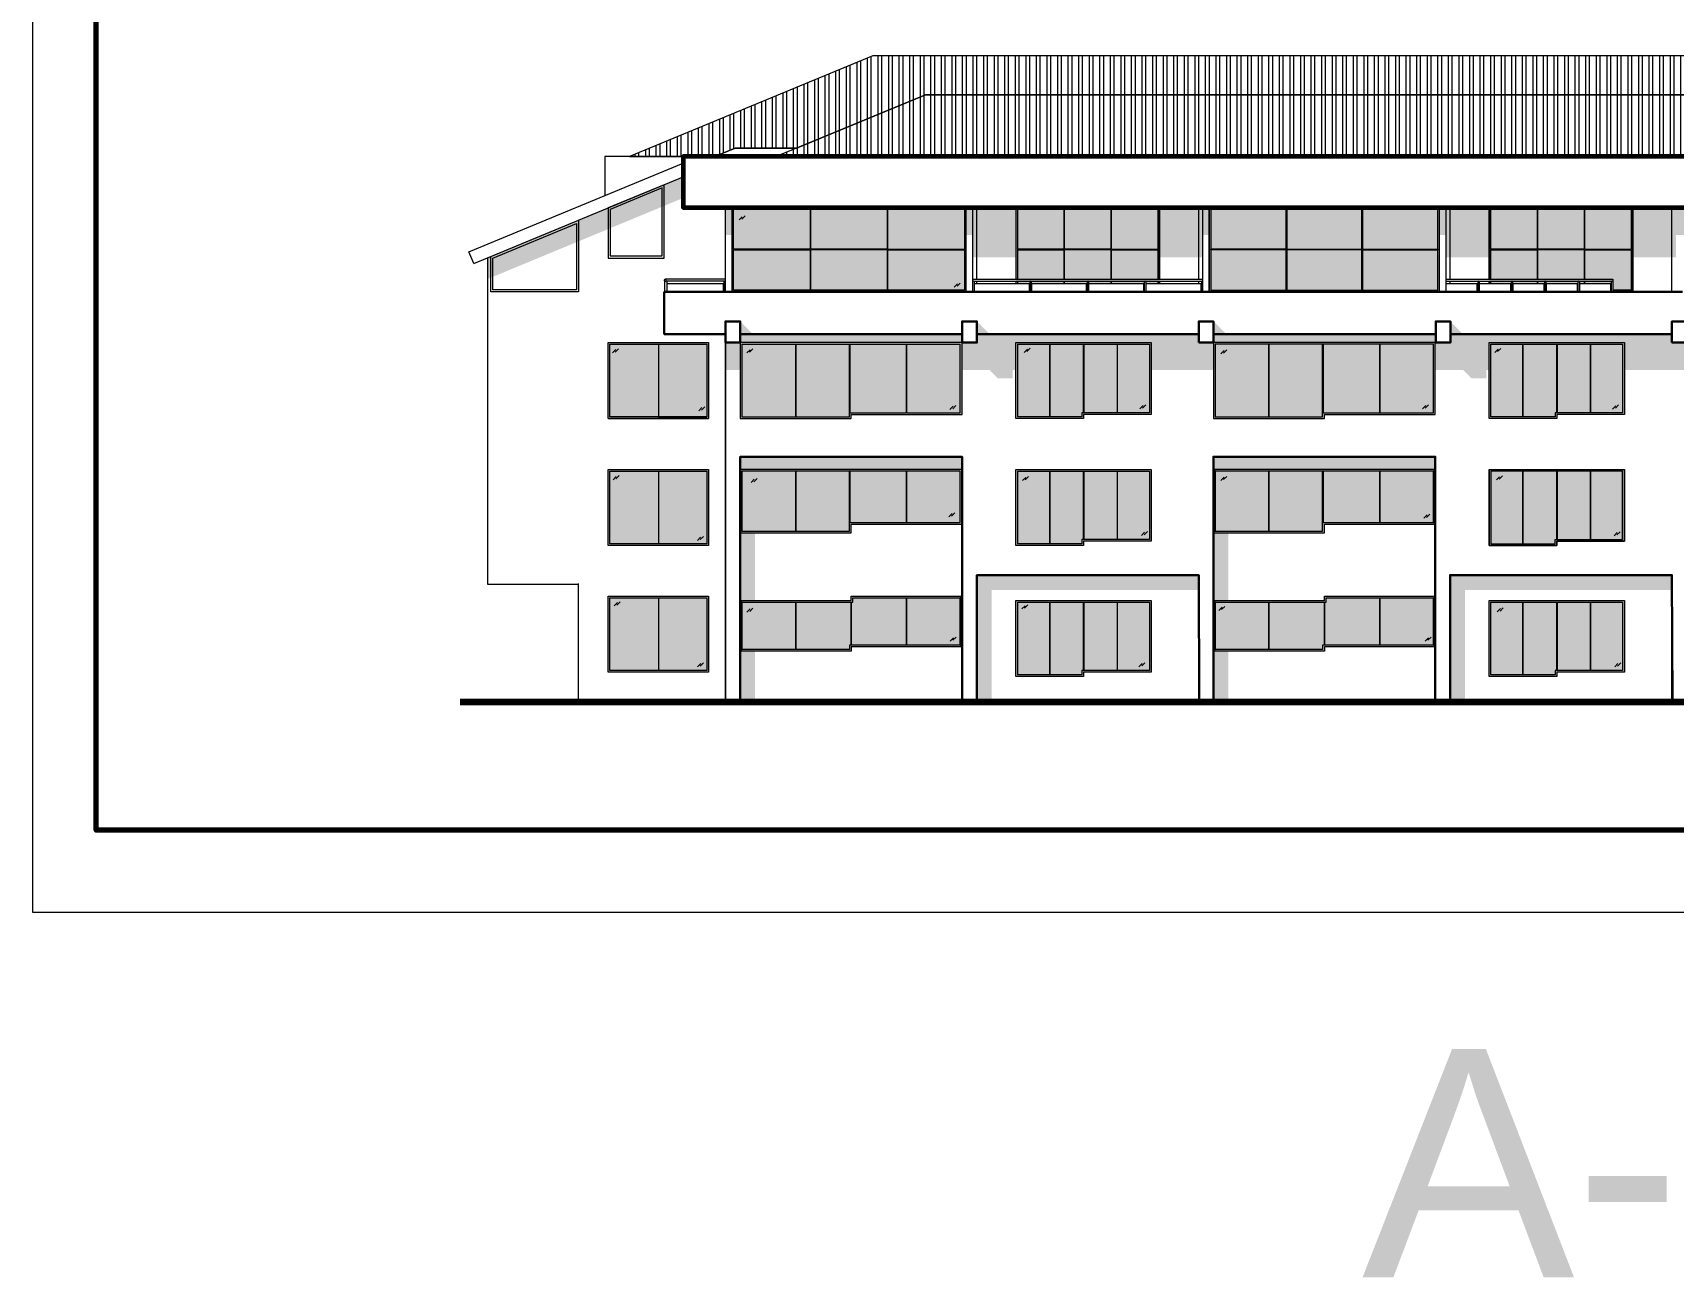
# Model space of a CAD drawing. Header units: inches. Extents: x 140 to 978, y -82 to 38.
# Drawn here: x 821.72 to 860.54, y -81.6 to -52.16 of the extents above; entities that cross this region are included whole.
import ezdxf

# ---------------------------------------------------------------- set-up
doc = ezdxf.new("R2010")
doc.units = ezdxf.units.IN
doc.header["$MEASUREMENT"] = 0
for name, color, linetype, lineweight in [('UNSAAC CUBIERTAS', 22, 'Continuous', 0), ('UNSAAC- ROTULO', 7, 'Continuous', 60), ('UNSAAC-FACHADA (1ER PLANOTYTY', 20, 'Continuous', 60), ('UNSAAC-FACHADA(2DO PLANO)', 7, 'Continuous', 30), ('UNSAAC-LINEA 0.00', 251, 'Continuous', 0), ('UNSAAC-MUEBLE', 254, 'Continuous', 0), ('UNSAAC-SOMBRA', 5, 'Continuous', 0), ('UNSAAC-TEXTOS', 250, 'Continuous', 0), ('UNSAAC-TEXTURAS', 250, 'Continuous', 0), ('UNSAAC-VARIOS', 30, 'Continuous', 0)]:
    doc.layers.add(name, color=color, linetype=linetype, lineweight=lineweight)
doc.styles.get("Standard").update_dxf_attribs({"font": 'arial.ttf'})
pattern_1 = [(37.5, (-345.113272, -0.87974), (-0.00062993358, 0.0192682377), [0, -0.0152, 0, -0.017, 0, -0.01625]), (7.5, (-345.113272, -0.87974), (0.01769776705, 0.02822146065), [0, -0.0082, 0, -0.0137, 0, -0.00525]), (327.5, (-345.125572, -0.87974), (0.03114141862, 5.659054e-05), [0, -0.005, 0, -0.018, 0, -0.0235]), (317.5, (-345.125572, -0.87974), (0.03006126605, 0.00877675565), [0, -0.0025, 0, -0.0118, 0, -0.0135])]
pattern_2 = [(37.5, (-8.997555, 0), (-0.0009449004, 0.02890235654), [0, -0.0228, 0, -0.0255, 0, -0.024375]), (7.5, (-8.997555, 0), (0.0265466506, 0.042332191), [0, -0.0123, 0, -0.02055, 0, -0.007875]), (327.5, (-9.016005, 0), (0.0467121279, 8.48858e-05), [0, -0.0075, 0, -0.027, 0, -0.03525]), (317.5, (-9.016005, 0), (0.045091899, 0.0131651335), [0, -0.00375, 0, -0.0177, 0, -0.02025])]

msp = doc.modelspace()

# ---------------------------------------------------------------- hatches: boundary and pattern name
at = {"layer": 'UNSAAC CUBIERTAS'}
h = msp.add_hatch(dxfattribs=at)
h.set_pattern_fill('STEEL', color=256, scale=2, angle=225, style=0)
h.set_pattern_definition([(270, (676.97765, -101.20314), (0.25, -6e-17), []), (270, (677.06603, -101.29153), (0.25, -6e-17), [])])
h.paths.add_polyline_path([(868.776, -53.625), (842.851, -53.625), (839.795, -54.891), (839.316, -55.089), (872.312, -55.089)])
h.paths.add_polyline_path([(860.951, -52.703), (841.601, -52.703), (835.841, -55.089), (837.114, -55.089), (837.866, -55.089), (838.345, -54.891), (839.795, -54.891), (842.851, -53.625), (863.176, -53.625)])
at = {"layer": 'UNSAAC-LINEA 0.00', "lineweight": 13}
h = msp.add_hatch(color=256, dxfattribs=at)
h.dxf.hatch_style = 1
h.set_gradient(color1=(230, 240, 249), color2=(251, 252, 254), name='HEMISPHERICAL')
h.paths.add_polyline_path([(848.389, -58.089), (844.989, -58.089), (844.989, -56.289), (848.389, -56.289)])
h.paths.add_polyline_path([(843.814, -58.289), (838.264, -58.289), (838.264, -56.289), (843.814, -56.289)])
h = msp.add_hatch(color=256, dxfattribs=at)
h.dxf.hatch_style = 1
h.set_gradient(color1=(230, 240, 249), color2=(251, 252, 254), name='HEMISPHERICAL')
h.paths.add_polyline_path([(859.589, -58.289), (859.589, -56.289), (856.189, -56.289), (856.189, -58.089), (859.114, -58.089), (859.114, -58.289)])
h.paths.add_polyline_path([(855.013, -58.268), (849.564, -58.268), (849.564, -56.289), (855.013, -56.289)])
h = msp.add_hatch(color=256, dxfattribs=at)
h.dxf.hatch_style = 1
h.set_gradient(color1=(230, 240, 249), color2=(251, 252, 254), name='HEMISPHERICAL')
h.paths.add_polyline_path([(837.714, -67.289), (835.339, -67.289), (835.339, -65.489), (837.714, -65.489)])
h.paths.add_polyline_path([(837.714, -64.289), (835.339, -64.289), (835.339, -62.489), (837.714, -62.489)])
h.paths.add_polyline_path([(837.714, -61.289), (835.339, -61.289), (835.339, -59.489), (837.714, -59.489)])
h = msp.add_hatch(color=256, dxfattribs=at)
h.dxf.hatch_style = 1
h.set_gradient(color1=(230, 240, 249), color2=(251, 252, 254), name='HEMISPHERICAL')
h.paths.add_polyline_path([(843.714, -61.189), (843.714, -59.489), (838.464, -59.489), (838.464, -61.289), (841.089, -61.289), (841.089, -61.189)])
h.paths.add_polyline_path([(843.714, -63.789), (843.714, -62.489), (838.464, -62.489), (838.464, -63.989), (841.089, -63.989), (841.089, -63.789)])
h.paths.add_polyline_path([(838.464, -65.589), (841.089, -65.589), (841.089, -65.489), (843.714, -65.489), (843.714, -66.689), (841.089, -66.689), (841.089, -66.789), (838.464, -66.789)])
h = msp.add_hatch(color=256, dxfattribs=at)
h.dxf.hatch_style = 1
h.set_gradient(color1=(230, 240, 249), color2=(251, 252, 254), name='HEMISPHERICAL')
h.paths.add_polyline_path([(844.989, -65.589), (848.189, -65.589), (848.189, -67.289), (846.589, -67.289), (846.589, -67.389), (844.989, -67.389)])
h.paths.add_polyline_path([(844.989, -62.489), (848.189, -62.489), (848.189, -64.189), (846.589, -64.189), (846.589, -64.289), (844.989, -64.289)])
h.paths.add_polyline_path([(844.989, -59.489), (848.189, -59.489), (848.189, -61.189), (846.589, -61.189), (846.589, -61.289), (844.989, -61.289)])
h = msp.add_hatch(color=256, dxfattribs=at)
h.dxf.hatch_style = 1
h.set_gradient(color1=(230, 240, 249), color2=(251, 252, 254), name='HEMISPHERICAL')
h.paths.add_polyline_path([(849.664, -65.589), (852.289, -65.589), (852.289, -65.489), (854.914, -65.489), (854.914, -66.689), (852.289, -66.689), (852.289, -66.789), (849.664, -66.789)])
h.paths.add_polyline_path([(854.914, -63.789), (854.914, -62.489), (849.664, -62.489), (849.664, -63.989), (852.289, -63.989), (852.289, -63.789)])
h.paths.add_polyline_path([(854.914, -61.189), (854.914, -59.489), (849.664, -59.489), (849.664, -61.289), (852.289, -61.289), (852.289, -61.189)])
h = msp.add_hatch(color=256, dxfattribs=at)
h.dxf.hatch_style = 1
h.set_gradient(color1=(230, 240, 249), color2=(251, 252, 254), name='HEMISPHERICAL')
h.paths.add_polyline_path([(856.189, -65.589), (859.389, -65.589), (859.389, -67.289), (857.789, -67.289), (857.789, -67.389), (856.189, -67.389)])
h.paths.add_polyline_path([(856.189, -62.489), (859.389, -62.489), (859.389, -64.189), (857.789, -64.189), (857.789, -64.289), (856.189, -64.289)])
h.paths.add_polyline_path([(856.189, -59.489), (859.389, -59.489), (859.389, -61.189), (857.789, -61.189), (857.789, -61.289), (856.189, -61.289)])
at = {"layer": 'UNSAAC-SOMBRA', "ltscale": 0.5}
h = msp.add_hatch(dxfattribs=at)
h.set_pattern_fill('AR-SAND', color=256, scale=0.015, style=0)
h.set_pattern_definition(pattern_2)
h.paths.add_polyline_path([(837.114, -55.568), (837.114, -56.068), (832.511, -57.974), (832.482, -57.945), (832.482, -57.486)])
h = msp.add_hatch(dxfattribs=at)
h.set_pattern_fill('AR-SAND', color=256, scale=0.015, style=0)
h.set_pattern_definition(pattern_2)
h.paths.add_polyline_path([(873.314, -56.289), (873.314, -57.474), (866.364, -57.474), (866.364, -56.943), (866.214, -56.943), (860.614, -56.943), (860.614, -57.474), (855.164, -57.474), (855.164, -56.943), (849.414, -56.943), (849.414, -57.474), (843.964, -57.474), (843.964, -56.943), (843.814, -56.943), (838.114, -56.943), (838.114, -56.289)])
h = msp.add_hatch(dxfattribs=at)
h.set_pattern_fill('AR-SAND', color=256, scale=0.015, style=0)
h.set_pattern_definition(pattern_2)
h.paths.add_polyline_path([(838.114, -60.138), (838.762, -60.138), (838.962, -60.338), (839.312, -60.338), (839.312, -60.138), (844.362, -60.138), (844.562, -60.338), (844.912, -60.338), (844.912, -60.138), (849.962, -60.138), (850.162, -60.338), (850.512, -60.338), (850.512, -60.138), (855.571, -60.138), (855.771, -60.338), (856.121, -60.338), (856.121, -60.138), (861.162, -60.138), (861.362, -60.338), (861.712, -60.338), (861.712, -60.138), (866.762, -60.138), (866.962, -60.338), (867.312, -60.338), (867.312, -60.138), (872.064, -60.138), (872.064, -59.489), (871.714, -59.489), (871.714, -59.289), (866.775, -59.289), (866.464, -58.989), (866.464, -59.489), (866.114, -59.489), (866.114, -59.289), (861.159, -59.289), (860.864, -58.994), (860.864, -59.489), (860.514, -59.489), (860.514, -59.289), (855.571, -59.289), (855.273, -58.991), (855.273, -59.489), (854.923, -59.489), (854.923, -59.289), (849.973, -59.289), (849.664, -58.989), (849.664, -59.489), (849.314, -59.489), (849.314, -59.289), (844.364, -59.289), (844.064, -58.989), (844.064, -59.489), (843.714, -59.489), (843.714, -59.289), (838.764, -59.289), (838.464, -58.989), (838.464, -59.489), (838.114, -59.489)])
h = msp.add_hatch(dxfattribs=at)
h.set_pattern_fill('AR-SAND', color=256, scale=0.015, style=0)
h.set_pattern_definition(pattern_2)
h.paths.add_polyline_path([(838.464, -67.989), (838.817, -67.989), (838.817, -62.543), (843.714, -62.543), (843.714, -62.189), (838.464, -62.189)])
h = msp.add_hatch(dxfattribs=at)
h.set_pattern_fill('AR-SAND', color=256, scale=0.015, style=0)
h.set_pattern_definition(pattern_2)
h.paths.add_polyline_path([(849.664, -67.989), (850.017, -67.989), (850.017, -62.543), (854.914, -62.543), (854.914, -62.189), (849.664, -62.189)])
h = msp.add_hatch(dxfattribs=at)
h.set_pattern_fill('AR-SAND', color=256, scale=0.015, style=0)
h.set_pattern_definition(pattern_2)
h.paths.add_polyline_path([(844.064, -67.989), (844.417, -67.989), (844.417, -65.343), (849.314, -65.343), (849.314, -64.989), (844.064, -64.989)])
h = msp.add_hatch(dxfattribs=at)
h.set_pattern_fill('AR-SAND', color=256, scale=0.015, style=0)
h.set_pattern_definition(pattern_2)
h.paths.add_polyline_path([(855.264, -67.989), (855.617, -67.989), (855.617, -65.343), (860.514, -65.343), (860.514, -64.989), (855.264, -64.989)])
at = {"layer": 'UNSAAC-TEXTURAS', "ltscale": 0.5}
h = msp.add_hatch(dxfattribs=at)
h.set_pattern_fill('AR-SAND', color=256, scale=0.01, style=0)
h.set_pattern_definition(pattern_1)
h.paths.add_polyline_path([(848.406, -58.039), (848.397, -58.037), (848.397, -58.04)])
h = msp.add_hatch(dxfattribs=at)
h.set_pattern_fill('AR-SAND', color=256, scale=0.01, style=0)
h.set_pattern_definition(pattern_1)
h.paths.add_polyline_path([(848.414, -58.037), (848.406, -58.039), (848.414, -58.039)])
h = msp.add_hatch(dxfattribs=at)
h.set_pattern_fill('AR-SAND', color=256, scale=0.01, style=0)
h.set_pattern_definition(pattern_1)
h.paths.add_polyline_path([(848.418, -58.036), (848.414, -58.037), (848.414, -58.039), (848.415, -58.039)])
h = msp.add_hatch(dxfattribs=at)
h.set_pattern_fill('AR-SAND', color=256, scale=0.01, style=0)
h.set_pattern_definition(pattern_1)
h.paths.add_polyline_path([(848.435, -58.036), (848.438, -58.04), (848.438, -58.037)])
h = msp.add_hatch(dxfattribs=at)
h.set_pattern_fill('AR-SAND', color=256, scale=0.01, style=0)
h.set_pattern_definition(pattern_1)
h.paths.add_polyline_path([(848.438, -58.037), (848.438, -58.04), (848.441, -58.048), (848.441, -58.039)])
h = msp.add_hatch(dxfattribs=at)
h.set_pattern_fill('AR-SAND', color=256, scale=0.01, style=0)
h.set_pattern_definition(pattern_1)
h.paths.add_polyline_path([(849.831, -58.036), (849.825, -58.036), (849.828, -58.037), (849.831, -58.039)])
h = msp.add_hatch(dxfattribs=at)
h.set_pattern_fill('AR-SAND', color=256, scale=0.01, style=0)
h.set_pattern_definition(pattern_1)
h.paths.add_polyline_path([(849.827, -58.002), (849.831, -58.014), (849.831, -58.002)])
h = msp.add_hatch(dxfattribs=at)
h.set_pattern_fill('AR-SAND', color=256, scale=0.01, style=0)
h.set_pattern_definition(pattern_1)
h.paths.add_polyline_path([(855.681, -58.036), (855.681, -58.039), (855.683, -58.037), (855.687, -58.036)])
h = msp.add_hatch(dxfattribs=at)
h.set_pattern_fill('AR-SAND', color=256, scale=0.01, style=0)
h.set_pattern_definition(pattern_1)
h.paths.add_polyline_path([(855.71, -58.036), (855.713, -58.04), (855.713, -58.037)])
h = msp.add_hatch(dxfattribs=at)
h.set_pattern_fill('AR-SAND', color=256, scale=0.01, style=0)
h.set_pattern_definition(pattern_1)
h.paths.add_polyline_path([(855.713, -58.037), (855.713, -58.04), (855.716, -58.048), (855.716, -58.039)])
h = msp.add_hatch(dxfattribs=at)
h.set_pattern_fill('AR-SAND', color=256, scale=0.01, style=0)
h.set_pattern_definition(pattern_1)
h.paths.add_polyline_path([(857.063, -58.036), (857.067, -58.04), (857.067, -58.037)])
h = msp.add_hatch(dxfattribs=at)
h.set_pattern_fill('AR-SAND', color=256, scale=0.01, style=0)
h.set_pattern_definition(pattern_1)
h.paths.add_polyline_path([(857.067, -58.037), (857.067, -58.04), (857.069, -58.048), (857.069, -58.039)])
h = msp.add_hatch(dxfattribs=at)
h.set_pattern_fill('AR-SAND', color=256, scale=0.01, style=0)
h.set_pattern_definition(pattern_1)
h.paths.add_polyline_path([(858.421, -58.037), (858.421, -58.04), (858.423, -58.048), (858.423, -58.039)])
h = msp.add_hatch(dxfattribs=at)
h.set_pattern_fill('AR-SAND', color=256, scale=0.01, style=0)
h.set_pattern_definition(pattern_1)
h.paths.add_polyline_path([(859.771, -58.036), (859.775, -58.04), (859.775, -58.037)])
h = msp.add_hatch(dxfattribs=at)
h.set_pattern_fill('AR-SAND', color=256, scale=0.01, style=0)
h.set_pattern_definition(pattern_1)
h.paths.add_polyline_path([(859.775, -58.037), (859.775, -58.04), (859.777, -58.048), (859.777, -58.039)])

# ---------------------------------------------------------------- linework, layer by layer
at = {"layer": 'UNSAAC CUBIERTAS'}
for p, q in [((841.601, -52.703), (835.841, -55.089)), ((860.951, -52.703), (841.601, -52.703)), ((842.851, -53.625), (839.316, -55.089)), ((842.851, -53.625), (868.776, -53.625))]:
    msp.add_line(p, q, dxfattribs=at)
at = {"layer": 'UNSAAC CUBIERTAS', "lineweight": 13}
for p, q in [((838.345, -54.891), (837.866, -55.089)), ((839.795, -54.891), (838.345, -54.891))]:
    msp.add_line(p, q, dxfattribs=at)
at = {"layer": 'UNSAAC CUBIERTAS'}
for points in [[(860.951, -52.703), (841.601, -52.703), (835.841, -55.089), (837.114, -55.089), (837.866, -55.089), (838.345, -54.891), (839.795, -54.891), (842.851, -53.625), (863.176, -53.625)], [(868.776, -53.625), (842.851, -53.625), (839.316, -55.089), (872.312, -55.089)]]:
    msp.add_lwpolyline(points, close=True, dxfattribs=at)
at = {"layer": 'UNSAAC- ROTULO', "color": 5, "lineweight": 0, "flags": 128}
msp.add_lwpolyline([(821.722, -27.226), (886.222, -27.226), (886.222, -72.976), (821.722, -72.976)], close=True, dxfattribs=at)
at = {"layer": 'UNSAAC- ROTULO', "lineweight": 70, "flags": 128}
msp.add_lwpolyline([(823.222, -28.276), (884.722, -28.276), (884.722, -71.026), (823.222, -71.026)], close=True, dxfattribs=at)
at = {"layer": 'UNSAAC-FACHADA (1ER PLANOTYTY'}
msp.add_lwpolyline([(874.514, -55.089), (837.114, -55.089), (837.114, -56.289), (874.514, -56.289)], close=True, dxfattribs=at)
at = {"layer": 'UNSAAC-FACHADA(2DO PLANO)', "lineweight": 13}
for p, q in [((838.464, -67.989), (838.464, -62.189)), ((843.714, -67.989), (843.714, -62.189))]:
    msp.add_line(p, q, dxfattribs=at)
at = {"layer": 'UNSAAC-FACHADA(2DO PLANO)'}
for points in [[(838.264, -58.289), (836.664, -58.289), (836.664, -59.289), (838.114, -59.289)], [(843.964, -58.289), (838.264, -58.289)], [(849.564, -58.289), (843.964, -58.289)], [(855.014, -58.289), (849.564, -58.289)], [(860.764, -58.289), (855.014, -58.289)], [(838.464, -59.289), (843.714, -59.289)], [(844.064, -59.289), (849.314, -59.289)], [(849.664, -59.289), (854.923, -59.289)], [(855.264, -59.289), (860.514, -59.289)], [(838.464, -67.989), (838.464, -62.189), (843.714, -62.189), (843.714, -67.989)], [(854.914, -67.989), (854.914, -62.189), (849.664, -62.189), (849.664, -67.989)], [(844.064, -67.989), (844.064, -64.989), (849.314, -64.989), (849.324, -67.989)], [(855.264, -67.989), (855.264, -64.989), (860.514, -64.989), (860.524, -67.989)]]:
    msp.add_lwpolyline(points, dxfattribs=at)
for points in [[(838.114, -59.489), (838.464, -59.489), (838.464, -58.989), (838.114, -58.989)], [(843.714, -59.489), (844.064, -59.489), (844.064, -58.989), (843.714, -58.989)], [(849.314, -59.489), (849.664, -59.489), (849.664, -58.989), (849.314, -58.989)], [(854.923, -59.489), (855.273, -59.489), (855.273, -58.989), (854.923, -58.989)], [(860.514, -59.489), (860.864, -59.489), (860.864, -58.989), (860.514, -58.989)]]:
    msp.add_lwpolyline(points, close=True, dxfattribs=at)
at = {"layer": 'UNSAAC-LINEA 0.00', "ltscale": 2.5}
for p, q in [((835.26, -55.089), (835.26, -56.011)), ((832.043, -57.344), (837.114, -55.243)), ((832.158, -57.621), (837.114, -55.568)), ((832.158, -57.621), (832.043, -57.344))]:
    msp.add_line(p, q, dxfattribs=at)
at = {"layer": 'UNSAAC-LINEA 0.00', "lineweight": 13}
for p, q in [((844.064, -57.989), (844.064, -56.289)), ((844.989, -56.289), (844.989, -57.989)), ((848.389, -57.989), (848.389, -56.289)), ((849.314, -57.989), (849.314, -56.289)), ((855.264, -57.989), (855.264, -56.289)), ((856.189, -56.289), (856.189, -57.989)), ((859.589, -58.289), (859.589, -56.289)), ((860.514, -58.289), (860.514, -56.289)), ((838.305, -57.282), (838.305, -56.33)), ((840.117, -56.33), (840.117, -57.282)), ((840.132, -57.282), (840.132, -56.33)), ((841.945, -56.33), (841.945, -57.282)), ((841.96, -57.282), (841.96, -56.33)), ((843.773, -56.33), (843.773, -57.282)), ((845.03, -57.282), (845.03, -56.33)), ((846.126, -56.33), (846.126, -57.282)), ((846.141, -57.282), (846.141, -56.33)), ((847.237, -56.33), (847.237, -57.282)), ((847.252, -57.282), (847.252, -56.33)), ((848.348, -56.33), (848.348, -57.282)), ((849.565, -58.268), (849.565, -56.31)), ((849.605, -56.33), (849.605, -57.282)), ((851.384, -57.282), (851.384, -56.33)), ((851.399, -56.33), (851.399, -57.282)), ((853.178, -57.282), (853.178, -56.33)), ((853.193, -56.33), (853.193, -57.282)), ((854.973, -57.282), (854.973, -56.33)), ((855.013, -58.268), (855.013, -56.31)), ((856.23, -57.282), (856.23, -56.33)), ((857.326, -56.33), (857.326, -57.282)), ((857.341, -57.282), (857.341, -56.33)), ((858.437, -56.33), (858.437, -57.282)), ((858.452, -57.282), (858.452, -56.33)), ((859.548, -56.33), (859.548, -57.282)), ((840.117, -57.282), (838.305, -57.282)), ((838.305, -57.282), (838.305, -57.297)), ((838.305, -58.248), (838.305, -57.297)), ((838.305, -57.297), (840.117, -57.297)), ((840.117, -57.297), (840.117, -58.248)), ((841.945, -57.282), (840.132, -57.282)), ((840.132, -58.248), (840.132, -57.297)), ((841.945, -57.297), (840.132, -57.297)), ((841.945, -57.297), (841.945, -58.248)), ((841.96, -57.282), (843.773, -57.282)), ((841.96, -58.248), (841.96, -57.297)), ((841.96, -57.297), (843.773, -57.297)), ((843.773, -57.297), (843.773, -57.282)), ((843.773, -57.297), (843.773, -58.248)), ((846.126, -57.282), (845.03, -57.282)), ((845.03, -57.282), (845.03, -57.297)), ((845.03, -57.989), (845.03, -57.297)), ((845.03, -57.297), (846.126, -57.297)), ((846.126, -57.297), (846.126, -57.989)), ((847.237, -57.282), (846.141, -57.282)), ((846.141, -57.989), (846.141, -57.297)), ((847.237, -57.297), (846.141, -57.297)), ((847.237, -57.297), (847.237, -57.989)), ((847.252, -57.282), (848.348, -57.282)), ((847.252, -57.989), (847.252, -57.297)), ((847.252, -57.297), (848.348, -57.297)), ((848.348, -57.297), (848.348, -57.282)), ((848.348, -57.297), (848.348, -57.989)), ((851.384, -57.282), (849.605, -57.282)), ((849.605, -57.297), (849.605, -57.282)), ((849.605, -57.297), (849.605, -58.248)), ((851.384, -57.297), (849.605, -57.297)), ((851.384, -58.248), (851.384, -57.297)), ((851.399, -57.282), (853.178, -57.282)), ((851.399, -57.297), (851.399, -58.248)), ((853.178, -57.297), (851.399, -57.297)), ((853.178, -58.248), (853.178, -57.297)), ((853.193, -57.282), (854.973, -57.282)), ((853.193, -57.297), (853.193, -58.248)), ((853.193, -57.297), (854.973, -57.297)), ((854.973, -57.282), (854.973, -57.297)), ((854.973, -58.248), (854.973, -57.297)), ((857.326, -57.282), (856.23, -57.282)), ((856.23, -57.282), (856.23, -57.297)), ((856.23, -57.989), (856.23, -57.297)), ((856.23, -57.297), (857.326, -57.297)), ((857.326, -57.297), (857.326, -57.989)), ((858.437, -57.282), (857.341, -57.282)), ((857.341, -57.989), (857.341, -57.297)), ((858.437, -57.297), (857.341, -57.297)), ((858.437, -57.297), (858.437, -57.989)), ((858.452, -57.282), (859.548, -57.282)), ((858.452, -57.989), (858.452, -57.297)), ((858.452, -57.297), (859.548, -57.297)), ((859.548, -57.297), (859.548, -57.282)), ((859.548, -57.297), (859.548, -58.248)), ((832.482, -57.486), (832.482, -65.204)), ((836.667, -58.002), (836.664, -58.014)), ((836.664, -58.014), (836.667, -58.027)), ((836.676, -57.993), (836.667, -58.002)), ((836.667, -58.027), (836.676, -58.036)), ((836.671, -58.031), (836.671, -58.289)), ((836.689, -57.989), (836.676, -57.993)), ((836.676, -58.036), (836.689, -58.039)), ((836.701, -57.993), (836.689, -57.989)), ((838.114, -57.989), (836.689, -57.989)), ((836.689, -58.039), (836.701, -58.036)), ((836.71, -58.002), (836.701, -57.993)), ((836.701, -58.036), (836.71, -58.027)), ((836.715, -58.033), (836.706, -58.031)), ((836.714, -58.014), (836.71, -58.002)), ((836.71, -58.027), (836.714, -58.014)), ((836.717, -58.036), (836.715, -58.033)), ((836.717, -58.036), (836.721, -58.037)), ((836.724, -58.039), (836.721, -58.037)), ((836.724, -58.039), (836.724, -58.289)), ((838.079, -58.039), (836.724, -58.039)), ((836.734, -58.089), (838.069, -58.089)), ((836.734, -58.289), (836.734, -58.089)), ((838.069, -58.289), (838.069, -58.089)), ((838.079, -58.039), (838.081, -58.037)), ((838.079, -58.039), (838.079, -58.289)), ((838.085, -58.036), (838.081, -58.037)), ((838.085, -58.036), (838.087, -58.033)), ((838.096, -58.031), (838.087, -58.033)), ((838.105, -58.033), (838.096, -58.031)), ((838.107, -58.036), (838.105, -58.033)), ((838.107, -58.036), (838.111, -58.037)), ((838.114, -58.039), (838.111, -58.037)), ((838.114, -58.014), (838.114, -58.002)), ((838.114, -58.027), (838.114, -58.014)), ((843.964, -57.989), (849.414, -57.989)), ((843.964, -58.002), (843.964, -58.014)), ((843.964, -58.014), (843.964, -58.027)), ((843.964, -58.039), (843.966, -58.037)), ((843.966, -58.037), (843.97, -58.036)), ((843.97, -58.036), (843.972, -58.033)), ((843.972, -58.033), (843.981, -58.031)), ((843.981, -58.031), (843.99, -58.033)), ((843.99, -58.033), (843.992, -58.036)), ((843.992, -58.036), (843.996, -58.037)), ((843.996, -58.037), (843.999, -58.039)), ((843.999, -58.039), (843.999, -58.289)), ((843.999, -58.039), (845.317, -58.039)), ((844.009, -58.089), (845.307, -58.089)), ((844.009, -58.289), (844.009, -58.089)), ((844.064, -58.089), (844.064, -58.039)), ((844.989, -58.039), (844.989, -58.089)), ((845.03, -58.089), (845.03, -58.039)), ((845.307, -58.289), (845.307, -58.089)), ((845.317, -58.039), (845.32, -58.037)), ((845.317, -58.039), (845.317, -58.289)), ((845.32, -58.037), (845.323, -58.036)), ((845.323, -58.036), (845.326, -58.033)), ((845.326, -58.033), (845.335, -58.031)), ((845.335, -58.031), (845.344, -58.033)), ((845.344, -58.033), (845.346, -58.036)), ((845.346, -58.036), (845.35, -58.037)), ((845.35, -58.037), (845.352, -58.039)), ((845.352, -58.039), (845.352, -58.289)), ((845.352, -58.039), (846.671, -58.039)), ((845.362, -58.089), (846.661, -58.089)), ((845.362, -58.289), (845.362, -58.089)), ((846.126, -58.039), (846.126, -58.089)), ((846.141, -58.089), (846.141, -58.039)), ((846.661, -58.289), (846.661, -58.089)), ((846.671, -58.039), (846.673, -58.037)), ((846.671, -58.039), (846.671, -58.289)), ((846.673, -58.037), (846.677, -58.036)), ((846.677, -58.036), (846.68, -58.033)), ((846.68, -58.033), (846.689, -58.031)), ((846.689, -58.031), (846.697, -58.033)), ((846.697, -58.033), (846.7, -58.036)), ((846.7, -58.036), (846.704, -58.037)), ((846.704, -58.037), (846.706, -58.039)), ((846.706, -58.039), (846.706, -58.289)), ((846.706, -58.039), (848.025, -58.039)), ((846.716, -58.089), (848.015, -58.089)), ((846.716, -58.289), (846.716, -58.089)), ((847.237, -58.039), (847.237, -58.089)), ((847.252, -58.089), (847.252, -58.039)), ((848.015, -58.289), (848.015, -58.089)), ((848.025, -58.039), (848.027, -58.037)), ((848.025, -58.039), (848.025, -58.289)), ((848.027, -58.037), (848.031, -58.036)), ((848.031, -58.036), (848.034, -58.033)), ((848.034, -58.033), (848.042, -58.031)), ((848.042, -58.031), (848.051, -58.033)), ((848.051, -58.033), (848.054, -58.036)), ((848.054, -58.036), (848.057, -58.037)), ((848.057, -58.037), (848.06, -58.039)), ((848.06, -58.039), (848.06, -58.289)), ((848.06, -58.039), (849.379, -58.039)), ((848.07, -58.089), (849.369, -58.089)), ((848.07, -58.289), (848.07, -58.089)), ((848.348, -58.039), (848.348, -58.089)), ((848.389, -58.089), (848.389, -58.039)), ((849.314, -58.089), (849.314, -58.039)), ((849.369, -58.289), (849.369, -58.089)), ((849.379, -58.039), (849.381, -58.037)), ((849.379, -58.039), (849.379, -58.289)), ((849.381, -58.037), (849.385, -58.036)), ((849.385, -58.036), (849.387, -58.033)), ((849.387, -58.033), (849.396, -58.031)), ((849.396, -58.031), (849.405, -58.033)), ((849.405, -58.033), (849.407, -58.036)), ((849.407, -58.036), (849.411, -58.037)), ((849.411, -58.037), (849.414, -58.039)), ((855.164, -57.989), (859.114, -57.989)), ((855.164, -58.039), (855.917, -58.039)), ((855.172, -58.089), (855.907, -58.089)), ((855.172, -58.289), (855.172, -58.089)), ((855.264, -58.089), (855.264, -58.039)), ((855.907, -58.289), (855.907, -58.089)), ((855.917, -58.039), (855.92, -58.037)), ((855.917, -58.039), (855.917, -58.289)), ((855.92, -58.037), (855.924, -58.036)), ((855.924, -58.036), (855.926, -58.033)), ((855.926, -58.033), (855.935, -58.031)), ((855.935, -58.031), (855.944, -58.033)), ((855.944, -58.033), (855.946, -58.036)), ((855.946, -58.036), (855.95, -58.037)), ((855.95, -58.037), (855.952, -58.039)), ((855.952, -58.039), (855.952, -58.289)), ((855.952, -58.039), (856.708, -58.039)), ((855.962, -58.089), (856.698, -58.089)), ((855.962, -58.289), (855.962, -58.089)), ((856.189, -58.039), (856.189, -58.089)), ((856.21, -58.089), (856.21, -58.039)), ((856.23, -58.089), (856.23, -58.039)), ((856.698, -58.289), (856.698, -58.089)), ((856.708, -58.039), (856.71, -58.037)), ((856.708, -58.039), (856.708, -58.289)), ((856.71, -58.037), (856.714, -58.036)), ((856.714, -58.036), (856.716, -58.033)), ((856.716, -58.033), (856.725, -58.031)), ((856.725, -58.031), (856.734, -58.033)), ((856.734, -58.033), (856.737, -58.036)), ((856.737, -58.036), (856.74, -58.037)), ((856.74, -58.037), (856.743, -58.039)), ((856.743, -58.039), (856.743, -58.289)), ((856.743, -58.039), (857.498, -58.039)), ((856.753, -58.089), (857.488, -58.089)), ((856.753, -58.289), (856.753, -58.089)), ((857.326, -58.039), (857.326, -58.089)), ((857.341, -58.089), (857.341, -58.039)), ((857.488, -58.289), (857.488, -58.089)), ((857.498, -58.039), (857.5, -58.037)), ((857.498, -58.039), (857.498, -58.289)), ((857.5, -58.037), (857.504, -58.036)), ((857.504, -58.036), (857.507, -58.033)), ((857.507, -58.033), (857.516, -58.031)), ((857.516, -58.031), (857.524, -58.033)), ((857.524, -58.033), (857.527, -58.036)), ((857.527, -58.036), (857.531, -58.037)), ((857.531, -58.037), (857.533, -58.039)), ((857.533, -58.039), (857.533, -58.289)), ((857.533, -58.039), (858.288, -58.039)), ((857.543, -58.089), (858.278, -58.089)), ((857.543, -58.289), (857.543, -58.089)), ((858.278, -58.289), (858.278, -58.089)), ((858.288, -58.039), (858.291, -58.037)), ((858.288, -58.039), (858.288, -58.289)), ((858.291, -58.037), (858.294, -58.036)), ((858.294, -58.036), (858.297, -58.033)), ((858.297, -58.033), (858.306, -58.031)), ((858.306, -58.031), (858.315, -58.033)), ((858.315, -58.033), (858.317, -58.036)), ((858.317, -58.036), (858.321, -58.037)), ((858.321, -58.037), (858.323, -58.039)), ((858.323, -58.039), (858.323, -58.289)), ((858.323, -58.039), (859.079, -58.039)), ((858.333, -58.089), (859.069, -58.089)), ((858.333, -58.289), (858.333, -58.089)), ((858.437, -58.039), (858.437, -58.089)), ((858.452, -58.089), (858.452, -58.039)), ((859.069, -58.289), (859.069, -58.089)), ((859.079, -58.039), (859.081, -58.037)), ((859.079, -58.039), (859.079, -58.289)), ((859.081, -58.037), (859.085, -58.036)), ((859.085, -58.036), (859.087, -58.033)), ((859.087, -58.033), (859.096, -58.031)), ((859.096, -58.031), (859.105, -58.033)), ((859.105, -58.033), (859.107, -58.036)), ((859.107, -58.036), (859.111, -58.037)), ((859.111, -58.037), (859.114, -58.039)), ((859.114, -57.989), (859.114, -57.993)), ((859.114, -57.993), (859.114, -58.002)), ((859.114, -58.002), (859.114, -58.014)), ((859.114, -58.014), (859.114, -58.027)), ((859.114, -58.027), (859.114, -58.036)), ((859.114, -58.036), (859.114, -58.039)), ((859.114, -58.039), (859.114, -58.289)), ((858.288, -58.248), (858.278, -58.248)), ((858.288, -58.268), (858.278, -58.268)), ((858.333, -58.248), (858.323, -58.248)), ((858.333, -58.268), (858.323, -58.268)), ((859.079, -58.248), (859.069, -58.248)), ((859.079, -58.268), (859.069, -58.268)), ((859.548, -58.248), (859.114, -58.248)), ((859.568, -58.268), (859.114, -58.268)), ((836.534, -61.248), (836.534, -59.53)), ((838.505, -59.53), (838.505, -61.248)), ((838.505, -59.53), (843.673, -59.53)), ((839.769, -59.53), (839.769, -61.248)), ((839.784, -61.248), (839.784, -59.53)), ((841.048, -61.248), (841.048, -59.53)), ((841.068, -61.148), (841.068, -59.53)), ((842.394, -59.53), (842.394, -61.148)), ((842.409, -61.148), (842.409, -59.53)), ((843.673, -61.148), (843.673, -59.53)), ((845.781, -59.53), (845.781, -61.248)), ((845.796, -61.248), (845.796, -59.53)), ((846.579, -59.53), (846.579, -61.148)), ((846.599, -59.53), (846.599, -61.148)), ((847.381, -59.53), (847.381, -61.148)), ((847.396, -61.148), (847.396, -59.53)), ((850.969, -59.53), (850.969, -61.248)), ((850.984, -61.248), (850.984, -59.53)), ((852.248, -61.248), (852.248, -59.53)), ((852.268, -61.148), (852.268, -59.53)), ((853.594, -59.53), (853.594, -61.148)), ((853.609, -61.148), (853.609, -59.53)), ((856.981, -59.53), (856.981, -61.248)), ((856.996, -61.248), (856.996, -59.53)), ((857.779, -59.53), (857.779, -61.148)), ((857.799, -59.53), (857.799, -61.148)), ((858.581, -59.53), (858.581, -61.148)), ((858.596, -61.148), (858.596, -59.53)), ((835.339, -61.289), (837.714, -61.289)), ((836.519, -61.248), (836.534, -61.248)), ((836.534, -61.248), (837.673, -61.248)), ((838.505, -61.248), (839.769, -61.248)), ((839.769, -61.248), (839.784, -61.248)), ((839.784, -61.248), (841.048, -61.248)), ((841.048, -61.148), (842.394, -61.148)), ((842.409, -61.148), (843.673, -61.148)), ((856.189, -62.489), (856.189, -64.289)), ((859.389, -64.189), (859.389, -62.489)), ((836.534, -64.248), (836.534, -62.53)), ((839.769, -62.53), (839.769, -63.948)), ((839.784, -63.948), (839.784, -62.53)), ((841.048, -63.948), (841.048, -62.53)), ((841.068, -63.748), (841.068, -62.53)), ((842.394, -62.53), (842.394, -63.748)), ((842.409, -63.748), (842.409, -62.53)), ((845.781, -62.53), (845.781, -64.248)), ((845.796, -64.248), (845.796, -62.53)), ((846.579, -62.53), (846.579, -64.148)), ((846.599, -62.53), (846.599, -64.148)), ((847.381, -62.53), (847.381, -64.148)), ((847.396, -64.148), (847.396, -62.53)), ((849.685, -62.51), (849.685, -63.968)), ((849.705, -62.53), (849.705, -63.948)), ((850.969, -62.53), (850.969, -63.948)), ((850.984, -63.948), (850.984, -62.53)), ((852.248, -63.948), (852.248, -62.53)), ((852.268, -63.748), (852.268, -62.53)), ((853.594, -62.53), (853.594, -63.748)), ((853.609, -63.748), (853.609, -62.53)), ((854.873, -63.748), (854.873, -62.53)), ((854.893, -63.768), (854.893, -62.51)), ((856.981, -62.53), (856.23, -62.53)), ((856.23, -62.53), (856.23, -64.248)), ((856.996, -62.53), (856.981, -62.53)), ((856.981, -62.53), (856.981, -64.248)), ((856.996, -64.248), (856.996, -62.53)), ((857.799, -62.53), (856.996, -62.53)), ((857.779, -62.53), (857.779, -64.148)), ((858.581, -62.53), (857.799, -62.53)), ((857.799, -62.53), (857.799, -64.148)), ((858.596, -62.53), (858.581, -62.53)), ((858.581, -62.53), (858.581, -64.148)), ((858.596, -64.148), (858.596, -62.53)), ((859.348, -62.53), (858.596, -62.53)), ((859.348, -64.148), (859.348, -62.53)), ((856.189, -64.289), (857.789, -64.289)), ((856.23, -64.248), (856.981, -64.248)), ((856.981, -64.248), (856.996, -64.248)), ((856.996, -64.248), (857.748, -64.248)), ((857.748, -64.148), (858.581, -64.148)), ((857.748, -64.248), (857.748, -64.148)), ((857.789, -64.289), (857.789, -64.189)), ((857.789, -64.189), (859.389, -64.189)), ((858.581, -64.148), (858.596, -64.148)), ((858.596, -64.148), (859.348, -64.148)), ((832.482, -65.204), (834.639, -65.204)), ((834.639, -67.989), (834.639, -65.189)), ((836.534, -67.248), (836.534, -65.53)), ((842.394, -65.53), (842.394, -66.648)), ((842.409, -66.648), (842.409, -65.53)), ((843.673, -66.648), (843.673, -65.53)), ((843.693, -66.668), (843.693, -65.51)), ((853.594, -65.53), (853.594, -66.648)), ((853.609, -66.648), (853.609, -65.53)), ((854.873, -66.648), (854.873, -65.53)), ((854.893, -66.668), (854.893, -65.51)), ((838.485, -65.61), (838.485, -66.768)), ((838.505, -65.63), (838.505, -66.748)), ((839.769, -65.63), (839.769, -66.748)), ((839.784, -66.748), (839.784, -65.63)), ((841.081, -65.63), (841.081, -66.648)), ((841.096, -66.648), (841.096, -65.63)), ((845.781, -65.63), (845.781, -67.348)), ((845.796, -67.348), (845.796, -65.63)), ((846.579, -65.63), (846.579, -67.248)), ((846.599, -65.63), (846.599, -67.248)), ((847.381, -65.63), (847.381, -67.248)), ((847.396, -67.248), (847.396, -65.63)), ((849.685, -65.61), (849.685, -66.768)), ((849.705, -65.63), (849.705, -66.748)), ((850.969, -65.63), (850.969, -66.748)), ((850.984, -66.748), (850.984, -65.63)), ((852.281, -65.63), (852.281, -66.648)), ((852.296, -66.648), (852.296, -65.63)), ((856.981, -65.63), (856.981, -67.348)), ((856.996, -67.348), (856.996, -65.63)), ((857.779, -65.63), (857.779, -67.248)), ((857.799, -65.63), (857.799, -67.248)), ((858.581, -65.63), (858.581, -67.248)), ((858.596, -67.248), (858.596, -65.63))]:
    msp.add_line(p, q, dxfattribs=at)
at = {"layer": 'UNSAAC-LINEA 0.00', "ltscale": 2.5}
for points in [[(835.339, -57.489), (836.664, -57.489), (836.664, -55.754), (835.339, -56.303)], [(835.389, -57.439), (836.614, -57.439), (836.614, -55.829), (835.389, -56.337)], [(834.639, -58.289), (832.559, -58.289), (832.559, -57.454), (834.636, -56.594)], [(834.588, -58.239), (832.609, -58.239), (832.609, -57.488), (834.586, -56.669)]]:
    msp.add_lwpolyline(points, close=True, dxfattribs=at)
at = {"layer": 'UNSAAC-LINEA 0.00', "lineweight": 13}
for points in [[(838.114, -58.289), (838.114, -56.289), (838.264, -56.289), (838.264, -58.289)], [(843.814, -58.289), (843.814, -56.289), (843.964, -56.289), (843.964, -58.289)], [(844.989, -56.289), (844.989, -57.989)], [(848.389, -56.289), (848.389, -57.989)], [(849.414, -58.289), (849.414, -56.289), (849.564, -56.289), (849.564, -58.289)], [(855.014, -58.289), (855.014, -56.289), (855.164, -56.289), (855.164, -58.289)], [(856.189, -57.989), (856.189, -56.289), (859.589, -56.289), (859.589, -58.289), (856.189, -58.289)], [(838.513, -56.51), (838.436, -56.587)], [(838.578, -56.492), (838.501, -56.569)], [(843.607, -58.099), (843.53, -58.176)], [(843.672, -58.081), (843.595, -58.158)], [(844.989, -58.039), (844.989, -58.089)], [(848.389, -58.039), (848.389, -58.089)], [(856.189, -58.089), (856.189, -58.039)], [(835.521, -59.656), (835.443, -59.733)], [(835.585, -59.638), (835.508, -59.716)], [(838.699, -59.658), (838.622, -59.735)], [(838.764, -59.64), (838.687, -59.717)], [(845.261, -59.642), (845.184, -59.72)], [(845.326, -59.625), (845.249, -59.702)], [(849.916, -59.677), (849.839, -59.754)], [(849.981, -59.659), (849.904, -59.737)], [(856.399, -59.645), (856.322, -59.722)], [(856.464, -59.627), (856.387, -59.704)], [(837.559, -61.028), (837.482, -61.106)], [(837.624, -61.011), (837.547, -61.088)], [(841.048, -61.248), (841.048, -61.148)], [(843.506, -60.994), (843.428, -61.072)], [(843.57, -60.977), (843.493, -61.054)], [(847.997, -60.981), (847.92, -61.059)], [(848.062, -60.964), (847.984, -61.041)], [(854.69, -60.979), (854.612, -61.057)], [(854.755, -60.962), (854.677, -61.039)], [(859.188, -60.984), (859.111, -61.061)], [(859.253, -60.966), (859.175, -61.043)], [(835.53, -62.656), (835.453, -62.733)], [(835.595, -62.638), (835.518, -62.715)], [(838.796, -62.721), (838.719, -62.799)], [(838.861, -62.704), (838.783, -62.781)], [(845.224, -62.679), (845.146, -62.756)], [(845.288, -62.661), (845.211, -62.738)], [(849.914, -62.672), (849.837, -62.749)], [(849.979, -62.654), (849.902, -62.731)], [(856.437, -62.662), (856.36, -62.739)], [(856.502, -62.644), (856.425, -62.721)], [(843.479, -63.535), (843.402, -63.612)], [(843.544, -63.517), (843.467, -63.594)], [(854.721, -63.565), (854.644, -63.643)], [(854.786, -63.548), (854.709, -63.625)], [(848.034, -63.978), (847.957, -64.055)], [(848.099, -63.96), (848.022, -64.038)], [(859.221, -63.982), (859.144, -64.06)], [(859.286, -63.965), (859.209, -64.042)], [(837.527, -64.093), (837.449, -64.17)], [(837.592, -64.075), (837.514, -64.152)], [(835.559, -65.643), (835.482, -65.72)], [(835.624, -65.625), (835.547, -65.703)], [(838.701, -65.79), (838.624, -65.867)], [(838.766, -65.772), (838.688, -65.85)], [(845.205, -65.715), (845.127, -65.792)], [(845.269, -65.697), (845.192, -65.775)], [(849.868, -65.749), (849.791, -65.826)], [(849.933, -65.731), (849.856, -65.808)], [(856.46, -65.782), (856.382, -65.859)], [(856.524, -65.764), (856.447, -65.841)], [(843.509, -66.475), (843.431, -66.552)], [(843.573, -66.457), (843.496, -66.534)], [(854.753, -66.475), (854.675, -66.552)], [(854.817, -66.457), (854.74, -66.534)], [(837.53, -67.084), (837.453, -67.162)], [(837.595, -67.066), (837.518, -67.144)], [(847.977, -67.081), (847.9, -67.158)], [(848.042, -67.063), (847.965, -67.14)], [(859.237, -67.085), (859.16, -67.162)], [(859.302, -67.067), (859.224, -67.144)]]:
    msp.add_lwpolyline(points, dxfattribs=at)
for points in [[(837.714, -61.289), (835.339, -61.289), (835.339, -59.489), (837.714, -59.489)], [(837.673, -61.248), (835.38, -61.248), (835.38, -59.53), (837.673, -59.53)], [(843.714, -61.189), (843.714, -59.489), (838.464, -59.489), (838.464, -61.289), (841.089, -61.289), (841.089, -61.189)], [(844.989, -59.489), (848.189, -59.489), (848.189, -61.189), (846.589, -61.189), (846.589, -61.289), (844.989, -61.289)], [(845.03, -59.53), (848.148, -59.53), (848.148, -61.148), (846.548, -61.148), (846.548, -61.248), (845.03, -61.248)], [(854.914, -61.189), (854.914, -59.489), (849.664, -59.489), (849.664, -61.289), (852.289, -61.289), (852.289, -61.189)], [(854.873, -61.148), (854.873, -59.53), (849.705, -59.53), (849.705, -61.248), (852.248, -61.248), (852.248, -61.148)], [(856.189, -59.489), (859.389, -59.489), (859.389, -61.189), (857.789, -61.189), (857.789, -61.289), (856.189, -61.289)], [(856.23, -59.53), (859.348, -59.53), (859.348, -61.148), (857.748, -61.148), (857.748, -61.248), (856.23, -61.248)], [(837.714, -64.289), (835.339, -64.289), (835.339, -62.489), (837.714, -62.489)], [(843.714, -63.789), (843.714, -62.489), (838.464, -62.489), (838.464, -63.989), (841.089, -63.989), (841.089, -63.789)], [(844.989, -62.489), (848.189, -62.489), (848.189, -64.189), (846.589, -64.189), (846.589, -64.289), (844.989, -64.289)], [(854.914, -63.789), (854.914, -62.489), (849.664, -62.489), (849.664, -63.989), (852.289, -63.989), (852.289, -63.789)], [(856.189, -62.489), (859.389, -62.489), (859.389, -64.189), (857.789, -64.189), (857.789, -64.289), (856.189, -64.289)], [(837.673, -64.248), (835.38, -64.248), (835.38, -62.53), (837.673, -62.53)], [(843.673, -63.748), (843.673, -62.53), (838.505, -62.53), (838.505, -63.948), (841.048, -63.948), (841.048, -63.748)], [(845.03, -62.53), (848.148, -62.53), (848.148, -64.148), (846.548, -64.148), (846.548, -64.248), (845.03, -64.248)], [(854.873, -63.748), (854.873, -62.53), (849.705, -62.53), (849.705, -63.948), (852.248, -63.948), (852.248, -63.748)], [(837.714, -67.289), (835.339, -67.289), (835.339, -65.489), (837.714, -65.489)], [(837.673, -67.248), (835.38, -67.248), (835.38, -65.53), (837.673, -65.53)], [(838.505, -65.63), (841.13, -65.63), (841.13, -65.53), (843.673, -65.53), (843.673, -66.648), (841.048, -66.648), (841.048, -66.748), (838.505, -66.748)], [(844.989, -65.589), (848.189, -65.589), (848.189, -67.289), (846.589, -67.289), (846.589, -67.389), (844.989, -67.389)], [(849.664, -65.589), (852.289, -65.589), (852.289, -65.489), (854.914, -65.489), (854.914, -66.689), (852.289, -66.689), (852.289, -66.789), (849.664, -66.789)], [(849.705, -65.63), (852.33, -65.63), (852.33, -65.53), (854.873, -65.53), (854.873, -66.648), (852.248, -66.648), (852.248, -66.748), (849.705, -66.748)], [(856.189, -65.589), (859.389, -65.589), (859.389, -67.289), (857.789, -67.289), (857.789, -67.389), (856.189, -67.389)], [(845.03, -65.63), (848.148, -65.63), (848.148, -67.248), (846.548, -67.248), (846.548, -67.348), (845.03, -67.348)], [(856.23, -65.63), (859.348, -65.63), (859.348, -67.248), (857.748, -67.248), (857.748, -67.348), (856.23, -67.348)]]:
    msp.add_lwpolyline(points, close=True, dxfattribs=at)
at = {"layer": 'UNSAAC-MUEBLE'}
msp.add_line((837.114, -55.089), (835.26, -55.089), dxfattribs=at)
at = {"layer": 'UNSAAC-MUEBLE', "lineweight": 13}
for p, q in [((855.013, -56.29), (849.565, -56.29)), ((849.565, -56.29), (849.565, -56.31)), ((855.013, -56.31), (855.013, -56.29)), ((838.305, -56.33), (840.117, -56.33)), ((840.132, -56.33), (840.117, -56.33)), ((840.132, -56.33), (841.945, -56.33)), ((841.96, -56.33), (841.945, -56.33)), ((841.96, -56.33), (843.773, -56.33)), ((845.03, -56.33), (846.126, -56.33)), ((846.141, -56.33), (846.126, -56.33)), ((846.141, -56.33), (847.237, -56.33)), ((847.252, -56.33), (847.237, -56.33)), ((847.252, -56.33), (848.348, -56.33)), ((851.384, -56.33), (849.605, -56.33)), ((851.384, -56.33), (851.399, -56.33)), ((853.178, -56.33), (851.399, -56.33)), ((853.178, -56.33), (853.193, -56.33)), ((854.973, -56.33), (853.193, -56.33)), ((856.23, -56.33), (857.326, -56.33)), ((857.341, -56.33), (857.326, -56.33)), ((857.341, -56.33), (858.437, -56.33)), ((858.452, -56.33), (858.437, -56.33)), ((858.452, -56.33), (859.548, -56.33)), ((836.689, -58.289), (836.688, -58.289)), ((836.689, -58.289), (836.689, -58.289)), ((840.117, -58.248), (838.305, -58.248)), ((840.117, -58.248), (840.132, -58.248)), ((841.945, -58.248), (840.132, -58.248)), ((841.945, -58.248), (841.96, -58.248)), ((843.773, -58.248), (841.96, -58.248)), ((845.317, -58.248), (845.307, -58.248)), ((845.317, -58.268), (845.307, -58.268)), ((845.362, -58.248), (845.352, -58.248)), ((845.362, -58.268), (845.352, -58.268)), ((846.671, -58.248), (846.661, -58.248)), ((846.671, -58.268), (846.661, -58.268)), ((846.716, -58.248), (846.706, -58.248)), ((846.716, -58.268), (846.706, -58.268)), ((848.025, -58.248), (848.015, -58.248)), ((848.025, -58.268), (848.015, -58.268)), ((848.07, -58.248), (848.06, -58.248)), ((848.07, -58.268), (848.06, -58.268)), ((849.565, -58.288), (849.565, -58.268)), ((849.565, -58.288), (855.013, -58.288)), ((849.605, -58.248), (851.384, -58.248)), ((851.399, -58.248), (851.384, -58.248)), ((851.399, -58.248), (853.178, -58.248)), ((853.193, -58.248), (853.178, -58.248)), ((853.193, -58.248), (854.973, -58.248)), ((855.013, -58.288), (855.013, -58.268)), ((856.708, -58.248), (856.698, -58.248)), ((856.708, -58.268), (856.698, -58.268)), ((856.753, -58.248), (856.743, -58.248)), ((856.753, -58.268), (856.743, -58.268)), ((857.498, -58.248), (857.488, -58.248)), ((857.498, -58.268), (857.488, -58.268)), ((857.543, -58.248), (857.533, -58.248)), ((857.543, -58.268), (857.533, -58.268)), ((838.114, -67.989), (838.114, -59.489)), ((844.064, -67.989), (844.064, -64.989)), ((854.914, -67.989), (854.914, -64.989)), ((855.264, -67.989), (855.264, -64.989)), ((860.514, -67.989), (860.514, -64.989))]:
    msp.add_line(p, q, dxfattribs=at)
msp.add_lwpolyline([(838.114, -59.489), (838.114, -67.989)], dxfattribs=at)
msp.add_lwpolyline([(838.464, -65.589), (841.089, -65.589), (841.089, -65.489), (843.714, -65.489), (843.714, -66.689), (841.089, -66.689), (841.089, -66.789), (838.464, -66.789)], close=True, dxfattribs=at)
at = {"layer": 'UNSAAC-VARIOS', "color": 3, "lineweight": 100}
msp.add_line((831.839, -67.989), (874.514, -67.989), dxfattribs=at)

# ---------------------------------------------------------------- texts
at = {"layer": 'UNSAAC-TEXTOS', "insert": (853.179, -76.203), "char_height": 5.4, "width": 8.50064, "attachment_point": 1}
msp.add_mtext('A-1', dxfattribs=at)

doc.saveas('drawing.dxf')
